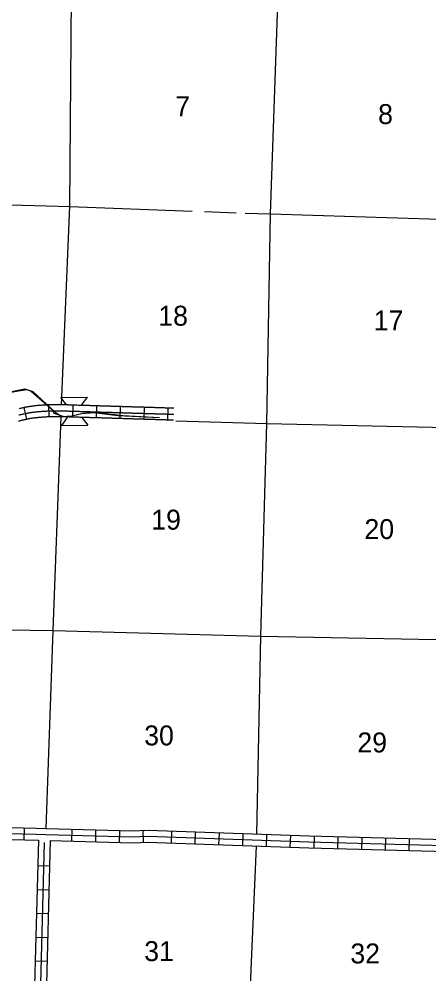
# Model space of a CAD drawing. Extents: x 718047 to 1161319, y 16095590 to 16471709.
# Drawn here: x 1046623 to 1056900, y 16182226 to 16206148 of the extents above; entities that cross this region are included whole.
import ezdxf

# ---------------------------------------------------------------- set-up
doc = ezdxf.new("R2010")
doc.units = 0
for name, color, linetype in [('L13', 7, 'Continuous'), ('L14', 7, 'Continuous'), ('L18', 7, 'Continuous'), ('L8', 7, 'Continuous'), ('L9', 7, 'Continuous')]:
    doc.layers.add(name, color=color, linetype=linetype)

msp = doc.modelspace()

# ---------------------------------------------------------------- linework, layer by layer
at = {"layer": 'L13'}
for points in [[(1047690, 16196485), (1047895, 16201450), (1047937, 16206729), (1048055, 16211998)], [(1052583, 16185729), (1052686, 16190685), (1052839, 16196020), (1052930, 16201265), (1053114, 16206523), (1053258, 16211850)], [(1039576, 16201647), (1042549, 16201603), (1047895, 16201450), (1050963, 16201337)], [(1051276, 16201325), (1052070, 16201296)], [(1052293, 16201288), (1052930, 16201265), (1058234, 16201104), (1060137, 16201068)], [(1047300, 16185872), (1047482, 16190826), (1047677, 16196186)], [(1050552, 16196082), (1052839, 16196020), (1058118, 16195902), (1063372, 16195744), (1063397, 16195751), (1067503, 16195634)], [(1042290, 16190901), (1047482, 16190826)], [(1047482, 16190826), (1052686, 16190685), (1057966, 16190585), (1063244, 16190400), (1068044, 16190347)], [(1052238, 16175166), (1052352, 16180193), (1052576, 16185429)]]:
    msp.add_lwpolyline(points, dxfattribs=at)
at = {"layer": 'L18'}
for p, q in [((1047674, 16196665), (1048337, 16196674)), ((1047815, 16196483), (1047674, 16196665)), ((1048191, 16196473), (1048337, 16196674)), ((1047830, 16196170), (1047684, 16195969)), ((1048199, 16196169), (1048346, 16195978)), ((1047684, 16195969), (1048346, 16195978))]:
    msp.add_line(p, q, dxfattribs=at)
at = {"layer": 'L8'}
for p, q in [((1046814, 16196122), (1046753, 16196414)), ((1047380, 16196183), (1047372, 16196481)), ((1047968, 16196177), (1047977, 16196475)), ((1048564, 16196158), (1048573, 16196456)), ((1049160, 16196140), (1049170, 16196438)), ((1049757, 16196121), (1049766, 16196420)), ((1050353, 16196103), (1050362, 16196401)), ((1046755, 16185586), (1046763, 16185884)), ((1047947, 16185553), (1047956, 16185851)), ((1048544, 16185536), (1048552, 16185835)), ((1049140, 16185520), (1049149, 16185818)), ((1049746, 16185520), (1049735, 16185819)), ((1041984, 16185705), (1047107, 16185576)), ((1050443, 16185504), (1050454, 16185802)), ((1051040, 16185483), (1051050, 16185781)), ((1051636, 16185462), (1051646, 16185761)), ((1052232, 16185442), (1052242, 16185740)), ((1052828, 16185421), (1052839, 16185719)), ((1053424, 16185400), (1053435, 16185698)), ((1054022, 16185381), (1054030, 16185679)), ((1054618, 16185365), (1054626, 16185663)), ((1055215, 16185349), (1055223, 16185647)), ((1055811, 16185333), (1055819, 16185631)), ((1056407, 16185317), (1056415, 16185615)), ((1047389, 16184922), (1047091, 16184930)), ((1047373, 16184325), (1047075, 16184333)), ((1047357, 16183729), (1047059, 16183737)), ((1047342, 16183132), (1047043, 16183140)), ((1047326, 16182536), (1047028, 16182544))]:
    msp.add_line(p, q, dxfattribs=at)
for points in [[(1042393, 16195082), (1042994, 16194962), (1043741, 16195002), (1044235, 16195002), (1044609, 16194989), (1044849, 16194949), (1044996, 16195122), (1044983, 16195323), (1044969, 16195616), (1045930, 16196698), (1046304, 16196791), (1046771, 16196885), (1046971, 16196818), (1047532, 16196297), (1047692, 16196190), (1047946, 16196204), (1048228, 16196274), (1048501, 16196297), (1048560, 16196297), (1049227, 16196217), (1050148, 16196164)], [(1048534, 16196458), (1048514, 16196459), (1048474, 16196460), (1048454, 16196461), (1048434, 16196462), (1048414, 16196462), (1048394, 16196463), (1048374, 16196463), (1048354, 16196464), (1048334, 16196465), (1048314, 16196465), (1048294, 16196466), (1048274, 16196467), (1048254, 16196467), (1048234, 16196468), (1048214, 16196468), (1048194, 16196469), (1048174, 16196470), (1048154, 16196470), (1048134, 16196471), (1048114, 16196471), (1048074, 16196473), (1048054, 16196473), (1048034, 16196474), (1048014, 16196475), (1047994, 16196475), (1047974, 16196476), (1047954, 16196476), (1047935, 16196477), (1047914, 16196478), (1047894, 16196478), (1047874, 16196479), (1047854, 16196480), (1047834, 16196480), (1047814, 16196481), (1047794, 16196481), (1047774, 16196482), (1047755, 16196483), (1047735, 16196483), (1047726, 16196484), (1047715, 16196484), (1047693, 16196485), (1047669, 16196485), (1047648, 16196484), (1047633, 16196484), (1047616, 16196485), (1047591, 16196486), (1047587, 16196486), (1047569, 16196486), (1047549, 16196486), (1047529, 16196485), (1047509, 16196485), (1047489, 16196485), (1047474, 16196485), (1047465, 16196485), (1047445, 16196484), (1047437, 16196484), (1047425, 16196484), (1047405, 16196483), (1047385, 16196482), (1047379, 16196482), (1047365, 16196482), (1047343, 16196481), (1047323, 16196480), (1047303, 16196479), (1047282, 16196478), (1047261, 16196477), (1047240, 16196475), (1047220, 16196474), (1047200, 16196472), (1047180, 16196471), (1047159, 16196469), (1047139, 16196468), (1047119, 16196466), (1047098, 16196465), (1047077, 16196463), (1047056, 16196461), (1047034, 16196458), (1047013, 16196456), (1046993, 16196454), (1046973, 16196451), (1046952, 16196448), (1046933, 16196446), (1046913, 16196443), (1046891, 16196441), (1046868, 16196437), (1046845, 16196433), (1046824, 16196429), (1046804, 16196425), (1046785, 16196421), (1046764, 16196417), (1046742, 16196413), (1046720, 16196407), (1046699, 16196402), (1046680, 16196398), (1046662, 16196393), (1046643, 16196389), (1046624, 16196384)], [(1050505, 16196397), (1050493, 16196398), (1050473, 16196398), (1050433, 16196400), (1050413, 16196400), (1050393, 16196401), (1050373, 16196402), (1050353, 16196402), (1050333, 16196403), (1050313, 16196403), (1050293, 16196404), (1050273, 16196405), (1050253, 16196405), (1050233, 16196406), (1050213, 16196407), (1050193, 16196407), (1050173, 16196408), (1050153, 16196408), (1050133, 16196409), (1050113, 16196410), (1050093, 16196410), (1050073, 16196411), (1050053, 16196411), (1050033, 16196412), (1050013, 16196413), (1049993, 16196413), (1049973, 16196414), (1049953, 16196415), (1049933, 16196415), (1049913, 16196416), (1049893, 16196416), (1049873, 16196417), (1049853, 16196418), (1049833, 16196418), (1049813, 16196419), (1049793, 16196420), (1049773, 16196420), (1049754, 16196421), (1049734, 16196421), (1049714, 16196422), (1049694, 16196423), (1049674, 16196423), (1049654, 16196424), (1049634, 16196424), (1049614, 16196425), (1049594, 16196426), (1049574, 16196426), (1049554, 16196427), (1049534, 16196428), (1049514, 16196428), (1049494, 16196429), (1049474, 16196429), (1049454, 16196430), (1049434, 16196431), (1049394, 16196432), (1049374, 16196433), (1049354, 16196433), (1049334, 16196434), (1049314, 16196434), (1049294, 16196435), (1049274, 16196436), (1049254, 16196436), (1049214, 16196437), (1049194, 16196438), (1049174, 16196439), (1049154, 16196439), (1049134, 16196440), (1049114, 16196441), (1049094, 16196441), (1049074, 16196442), (1049054, 16196442), (1049034, 16196443), (1049014, 16196444), (1048994, 16196444), (1048974, 16196445), (1048954, 16196446), (1048934, 16196446), (1048914, 16196447), (1048894, 16196447), (1048854, 16196449), (1048834, 16196449), (1048814, 16196450), (1048794, 16196450), (1048774, 16196451), (1048754, 16196452), (1048734, 16196452), (1048714, 16196453), (1048694, 16196454), (1048674, 16196454), (1048654, 16196455), (1048634, 16196455), (1048614, 16196456), (1048594, 16196457), (1048574, 16196457), (1048554, 16196458), (1048534, 16196458)], [(1046619, 16196229), (1046638, 16196233), (1046658, 16196238)], [(1046658, 16196238), (1046677, 16196243), (1046697, 16196247), (1046716, 16196252), (1046736, 16196257), (1046755, 16196262), (1046774, 16196266), (1046794, 16196270), (1046814, 16196274), (1046833, 16196278), (1046853, 16196282), (1046873, 16196286), (1046892, 16196289), (1046912, 16196292), (1046932, 16196295), (1046952, 16196297), (1046972, 16196300), (1046991, 16196302), (1047011, 16196305), (1047031, 16196307), (1047051, 16196309), (1047071, 16196311), (1047091, 16196313), (1047111, 16196315), (1047131, 16196317), (1047151, 16196318), (1047170, 16196320), (1047190, 16196321), (1047210, 16196323), (1047230, 16196324), (1047250, 16196325), (1047270, 16196327), (1047290, 16196328), (1047310, 16196329), (1047330, 16196330), (1047350, 16196331), (1047370, 16196332), (1047383, 16196332), (1047390, 16196332), (1047410, 16196333), (1047430, 16196334), (1047443, 16196334), (1047450, 16196334), (1047470, 16196335), (1047476, 16196335), (1047490, 16196335), (1047510, 16196335), (1047530, 16196335), (1047550, 16196336), (1047570, 16196336), (1047589, 16196336), (1047590, 16196336), (1047610, 16196335), (1047630, 16196334), (1047650, 16196334), (1047670, 16196335), (1047690, 16196335), (1047710, 16196334), (1047720, 16196334), (1047730, 16196333), (1047750, 16196333), (1047770, 16196332), (1047790, 16196331), (1047810, 16196331), (1047830, 16196330), (1047850, 16196330), (1047870, 16196329), (1047890, 16196328), (1047910, 16196328), (1047930, 16196327), (1047950, 16196326), (1047970, 16196326), (1047990, 16196325), (1048010, 16196325), (1048030, 16196324), (1048050, 16196323), (1048070, 16196323), (1048090, 16196322), (1048110, 16196322), (1048130, 16196321), (1048150, 16196320), (1048170, 16196320), (1048190, 16196319), (1048210, 16196318), (1048230, 16196318), (1048250, 16196317), (1048270, 16196317), (1048290, 16196316), (1048310, 16196315), (1048330, 16196315), (1048350, 16196314), (1048370, 16196314), (1048390, 16196313), (1048410, 16196312), (1048430, 16196312), (1048449, 16196311), (1048469, 16196310), (1048489, 16196310), (1048509, 16196309), (1048529, 16196309)], [(1048525, 16196159), (1048505, 16196159), (1048485, 16196160), (1048445, 16196161), (1048425, 16196162), (1048405, 16196162), (1048385, 16196163), (1048365, 16196164), (1048345, 16196164), (1048325, 16196165), (1048305, 16196165), (1048285, 16196166), (1048265, 16196167), (1048245, 16196167), (1048225, 16196168), (1048205, 16196169), (1048185, 16196169), (1048165, 16196170), (1048145, 16196170), (1048125, 16196171), (1048105, 16196172), (1048065, 16196173), (1048045, 16196173), (1048025, 16196174), (1048005, 16196175), (1047985, 16196175), (1047965, 16196176), (1047945, 16196177), (1047925, 16196177), (1047905, 16196178), (1047885, 16196178), (1047865, 16196179), (1047845, 16196180), (1047825, 16196180), (1047805, 16196181), (1047785, 16196182), (1047765, 16196182), (1047745, 16196183), (1047725, 16196183), (1047715, 16196184), (1047705, 16196184), (1047687, 16196185), (1047671, 16196185), (1047652, 16196184), (1047627, 16196184), (1047604, 16196185), (1047589, 16196186), (1047571, 16196186), (1047551, 16196186), (1047531, 16196185), (1047511, 16196185), (1047491, 16196185), (1047479, 16196185), (1047475, 16196185), (1047455, 16196184), (1047448, 16196184), (1047435, 16196184), (1047415, 16196183), (1047395, 16196182), (1047388, 16196182), (1047375, 16196182), (1047357, 16196181), (1047338, 16196180), (1047317, 16196179), (1047298, 16196178), (1047280, 16196177), (1047261, 16196176), (1047241, 16196174), (1047221, 16196173), (1047201, 16196172), (1047182, 16196170), (1047162, 16196169), (1047142, 16196167), (1047123, 16196166), (1047104, 16196164), (1047086, 16196162), (1047068, 16196160), (1047049, 16196158), (1047029, 16196156), (1047010, 16196153), (1046991, 16196151), (1046971, 16196148), (1046951, 16196146), (1046933, 16196143), (1046916, 16196141), (1046900, 16196138), (1046882, 16196135), (1046862, 16196131), (1046842, 16196127), (1046824, 16196123), (1046807, 16196120), (1046790, 16196116), (1046772, 16196111), (1046752, 16196106), (1046731, 16196101), (1046712, 16196097), (1046692, 16196092)], [(1050496, 16196098), (1050484, 16196098), (1050464, 16196099), (1050424, 16196100), (1050404, 16196100), (1050384, 16196101), (1050364, 16196102), (1050344, 16196102), (1050324, 16196103), (1050304, 16196104), (1050284, 16196104), (1050264, 16196105), (1050244, 16196105), (1050224, 16196106), (1050204, 16196107), (1050184, 16196107), (1050164, 16196108), (1050144, 16196109), (1050124, 16196109), (1050104, 16196110), (1050084, 16196110), (1050064, 16196111), (1050044, 16196112), (1050024, 16196112), (1050004, 16196113), (1049984, 16196113), (1049964, 16196114), (1049944, 16196115), (1049924, 16196115), (1049904, 16196116), (1049884, 16196117), (1049864, 16196117), (1049844, 16196118), (1049824, 16196118), (1049804, 16196119), (1049784, 16196120), (1049764, 16196120), (1049744, 16196121), (1049724, 16196122), (1049704, 16196122), (1049684, 16196123), (1049664, 16196123), (1049644, 16196124), (1049624, 16196125), (1049604, 16196125), (1049584, 16196126), (1049564, 16196126), (1049544, 16196127), (1049524, 16196128), (1049504, 16196128), (1049484, 16196129), (1049464, 16196130), (1049444, 16196130), (1049424, 16196131), (1049404, 16196131), (1049364, 16196133), (1049345, 16196133), (1049324, 16196134), (1049304, 16196134), (1049284, 16196135), (1049264, 16196136), (1049245, 16196136), (1049205, 16196138), (1049185, 16196138), (1049165, 16196139), (1049145, 16196139), (1049125, 16196140), (1049104, 16196141), (1049084, 16196141), (1049065, 16196142), (1049045, 16196143), (1049025, 16196143), (1049005, 16196144), (1048985, 16196144), (1048965, 16196145), (1048945, 16196146), (1048925, 16196146), (1048905, 16196147), (1048885, 16196147), (1048845, 16196149), (1048825, 16196149), (1048805, 16196150), (1048785, 16196151), (1048765, 16196151), (1048745, 16196152), (1048725, 16196152), (1048705, 16196153), (1048685, 16196154), (1048665, 16196154), (1048645, 16196155), (1048625, 16196156), (1048605, 16196156), (1048585, 16196157), (1048565, 16196157), (1048545, 16196158), (1048525, 16196159)], [(1048529, 16196309), (1048549, 16196308), (1048569, 16196307), (1048589, 16196307), (1048609, 16196306), (1048629, 16196305), (1048649, 16196305), (1048669, 16196304), (1048689, 16196304), (1048709, 16196303), (1048729, 16196302), (1048749, 16196302), (1048769, 16196301), (1048789, 16196301), (1048809, 16196300), (1048829, 16196299), (1048849, 16196299), (1048869, 16196298), (1048889, 16196297), (1048909, 16196297), (1048929, 16196296), (1048949, 16196296), (1048969, 16196295), (1048989, 16196294), (1049009, 16196294), (1049029, 16196293), (1049049, 16196292), (1049069, 16196292), (1049089, 16196291), (1049109, 16196291), (1049129, 16196290), (1049149, 16196289), (1049169, 16196289), (1049189, 16196288), (1049209, 16196288), (1049229, 16196287), (1049249, 16196286), (1049269, 16196286), (1049289, 16196285), (1049309, 16196284), (1049329, 16196284), (1049349, 16196283), (1049369, 16196283), (1049389, 16196282), (1049409, 16196281), (1049429, 16196281), (1049449, 16196280), (1049469, 16196279), (1049489, 16196279), (1049509, 16196278), (1049529, 16196278), (1049549, 16196277), (1049569, 16196276), (1049589, 16196276), (1049609, 16196275), (1049629, 16196275), (1049649, 16196274), (1049669, 16196273), (1049689, 16196273), (1049709, 16196272), (1049729, 16196271), (1049749, 16196271), (1049769, 16196270), (1049789, 16196270), (1049809, 16196269), (1049829, 16196268), (1049849, 16196268), (1049869, 16196267), (1049889, 16196266), (1049909, 16196266), (1049929, 16196265), (1049949, 16196265), (1049969, 16196264), (1049989, 16196263), (1050009, 16196263), (1050029, 16196262), (1050049, 16196262), (1050069, 16196261), (1050089, 16196260), (1050109, 16196260), (1050129, 16196259), (1050149, 16196258), (1050169, 16196258), (1050189, 16196257), (1050208, 16196257), (1050228, 16196256), (1050248, 16196255), (1050268, 16196255), (1050288, 16196254), (1050308, 16196254), (1050328, 16196253), (1050348, 16196252), (1050368, 16196252), (1050388, 16196251), (1050408, 16196250), (1050428, 16196250), (1050448, 16196249), (1050468, 16196249), (1050488, 16196248), (1050500, 16196248)], [(1046692, 16196092), (1046673, 16196088), (1046652, 16196083), (1046631, 16196078), (1046609, 16196073)], [(1041988, 16185855), (1047044, 16185728), (1047294, 16185721), (1049468, 16185659), (1049852, 16185674)], [(1042144, 16186001), (1047048, 16185878), (1047299, 16185871), (1049468, 16185810), (1049847, 16185824)], [(1049857, 16185824), (1053895, 16185683), (1058874, 16185550), (1059078, 16185396), (1059727, 16184995), (1059998, 16184879), (1060498, 16184723), (1062709, 16184713), (1062825, 16184690)], [(1047107, 16185576), (1046995, 16181336), (1046800, 16175057)], [(1049852, 16185674), (1053890, 16185533), (1058822, 16185401), (1058993, 16185272), (1059657, 16184862), (1059946, 16184738), (1060475, 16184573), (1062734, 16184563), (1062910, 16184625)], [(1047255, 16185522), (1047145, 16181332), (1046955, 16175201)], [(1047407, 16185568), (1047295, 16181327), (1047109, 16175346)], [(1047407, 16185568), (1049469, 16185509), (1049858, 16185524)], [(1049847, 16185524), (1053885, 16185383), (1057663, 16185282)]]:
    msp.add_lwpolyline(points, dxfattribs=at)
at = {"layer": 'L9'}
msp.add_lwpolyline([(1042224, 16195077), (1042599, 16195083), (1042929, 16194973), (1043698, 16195018), (1044164, 16195005), (1044490, 16195029), (1044780, 16194954), (1044915, 16195009), (1044976, 16195107), (1044957, 16195616), (1045912, 16196681), (1046071, 16196710), (1046508, 16196814), (1046818, 16196864), (1046925, 16196828), (1047446, 16196371), (1047493, 16196278), (1047724, 16196196), (1047874, 16196192), (1048193, 16196266), (1048510, 16196291), (1049100, 16196216), (1050141, 16196170)], dxfattribs=at)

# ---------------------------------------------------------------- texts
at = {"layer": 'L14'}
for s, p in [('7', (1050539, 16203716)), ('8', (1055626, 16203518)), ('18', (1050114, 16198466)), ('17', (1055517, 16198349)), ('19', (1049938, 16193356)), ('20', (1055283, 16193121)), ('30', (1049761, 16187951)), ('29', (1055106, 16187775)), ('31', (1049761, 16182546)), ('32', (1054930, 16182488))]:
    msp.add_text(s, height=500, rotation=0.0005, dxfattribs=at).set_placement(p)

doc.saveas('drawing.dxf')
